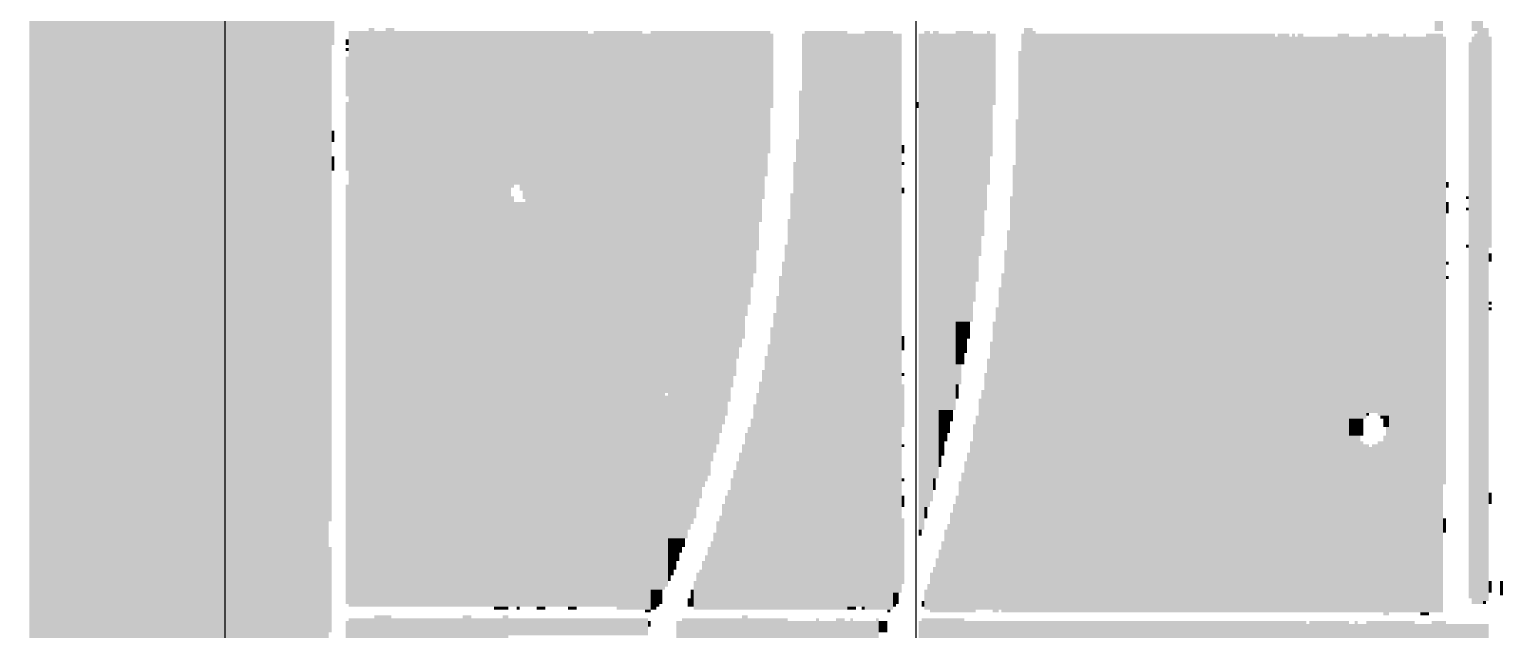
# Model space of a CAD drawing. Extents: x 0 to 19.7, y 0 to 11.
# Drawn here: x 0 to 3.75, y 3.776 to 5.304 of the extents above; entities that cross this region are included whole.
import ezdxf

# ---------------------------------------------------------------- set-up
doc = ezdxf.new("R2010")
doc.units = 0
doc.layers.get('0').update_dxf_attribs({"linetype": 'CONTINUOUS'})
doc.layers.add('1', color=1, linetype='CONTINUOUS')

# ---------------------------------------------------------------- blocks, each defined once
blk = doc.blocks.new('*U0')
at = {"color": 7}
for points in [[(0, 991), (15, 991), (0, 451), (15, 451)], [(18, 986), (21, 986), (18, 453), (21, 453)], [(21, 985), (22, 985), (21, 453), (22, 453)], [(22, 984), (23, 984), (22, 453), (23, 453)], [(23, 983), (25, 983), (23, 454), (25, 454)], [(25, 982), (28, 982), (25, 456), (28, 456)], [(28, 981), (30, 981), (28, 457), (30, 457)], [(30, 980), (31, 980), (30, 457), (31, 457)], [(33, 978), (38, 978), (33, 460), (38, 460)], [(38, 977), (40, 977), (38, 461), (40, 461)], [(40, 976), (42, 976), (40, 462), (42, 462)], [(42, 975), (46, 975), (42, 463), (46, 463)], [(46, 974), (48, 974), (46, 464), (48, 464)], [(48, 973), (49, 973), (48, 464), (49, 464)], [(49, 972), (52, 972), (49, 465), (52, 465)], [(52, 971), (55, 971), (52, 466), (55, 466)], [(55, 970), (57, 970), (55, 466), (57, 466)], [(57, 969), (61, 969), (57, 465), (61, 465)], [(61, 968), (63, 968), (61, 465), (63, 465)], [(63, 967), (65, 967), (63, 464), (65, 464)], [(65, 966), (69, 966), (65, 455), (69, 455)], [(69, 965), (71, 965), (69, 455), (71, 455)], [(71, 964), (74, 964), (71, 456), (74, 456)], [(74, 963), (78, 963), (74, 457), (78, 457)], [(78, 962), (81, 962), (78, 458), (81, 458)], [(81, 961), (83, 961), (81, 459), (83, 459)], [(83, 960), (86, 960), (83, 461), (86, 461)], [(86, 959), (89, 959), (86, 462), (89, 462)], [(89, 958), (92, 958), (89, 463), (92, 463)], [(92, 957), (97, 957), (92, 465), (97, 465)], [(97, 956), (98, 956), (97, 466), (98, 466)], [(103, 954), (105, 954), (103, 468), (105, 468)], [(105, 953), (106, 953), (105, 558), (106, 558)], [(102, 899), (103, 899), (102, 467), (103, 467)], [(15, 895), (17, 895), (15, 451), (17, 451)], [(17, 897), (18, 897), (17, 452), (18, 452)], [(98, 898), (99, 898), (98, 466), (99, 466)], [(99, 897), (100, 897), (99, 466), (100, 466)], [(100, 896), (101, 896), (100, 467), (101, 467)], [(101, 897), (102, 897), (101, 467), (102, 467)], [(493, 875), (495, 875), (493, 730), (495, 730)], [(495, 876), (496, 876), (495, 730), (496, 730)], [(506, 874), (509, 874), (506, 730), (509, 730)], [(509, 875), (510, 875), (509, 529), (510, 529)], [(31, 850), (32, 850), (31, 458), (32, 458)], [(32, 851), (33, 851), (32, 458), (33, 458)], [(106, 739), (107, 739), (106, 725), (107, 725)], [(112, 730), (119, 730), (112, 528), (119, 528)], [(119, 731), (121, 731), (119, 528), (121, 528)], [(121, 730), (125, 730), (121, 528), (125, 528)], [(125, 731), (128, 731), (125, 528), (128, 528)], [(128, 730), (196, 730), (128, 676), (196, 676)], [(196, 729), (198, 729), (196, 528), (198, 528)], [(198, 730), (215, 730), (198, 528), (215, 528)], [(215, 729), (218, 729), (215, 527), (218, 527)], [(218, 730), (260, 730), (218, 687), (260, 687)], [(260, 729), (261, 729), (260, 703), (261, 703)], [(271, 729), (272, 729), (271, 527), (272, 527)], [(272, 730), (287, 730), (272, 527), (287, 527)], [(287, 729), (293, 729), (287, 528), (293, 528)], [(293, 730), (303, 730), (293, 527), (303, 527)], [(303, 729), (306, 729), (303, 533), (306, 533)], [(312, 729), (314, 729), (312, 555), (314, 555)], [(314, 730), (316, 730), (314, 563), (316, 563)], [(316, 729), (317, 729), (316, 565), (317, 565)], [(317, 730), (319, 730), (317, 573), (319, 573)], [(319, 729), (325, 729), (319, 597), (325, 597)], [(325, 730), (331, 730), (325, 628), (331, 628)], [(331, 729), (336, 729), (331, 667), (336, 667)], [(336, 730), (337, 730), (336, 676), (337, 676)], [(337, 729), (339, 729), (337, 704), (339, 704)], [(348, 729), (349, 729), (348, 526), (349, 526)], [(349, 731), (352, 731), (349, 526), (352, 526)], [(352, 730), (353, 730), (352, 526), (353, 526)], [(353, 729), (437, 729), (353, 526), (437, 526)], [(438, 729), (442, 729), (438, 526), (442, 526)], [(443, 729), (444, 729), (443, 526), (444, 526)], [(445, 729), (447, 729), (445, 526), (447, 526)], [(459, 729), (463, 729), (459, 526), (463, 526)], [(469, 729), (471, 729), (469, 596), (471, 596)], [(473, 729), (477, 729), (473, 595), (477, 595)], [(482, 729), (483, 729), (482, 526), (483, 526)], [(490, 729), (496, 729), (490, 526), (496, 526)], [(507, 729), (508, 729), (507, 529), (508, 529)], [(508, 730), (509, 730), (508, 529), (509, 529)], [(510, 731), (512, 731), (510, 530), (512, 530)], [(111, 727), (112, 727), (111, 725), (112, 725)], [(111, 724), (112, 724), (111, 723), (112, 723)], [(437, 728), (438, 728), (437, 526), (438, 526)], [(442, 728), (443, 728), (442, 526), (443, 526)], [(444, 728), (445, 728), (444, 526), (445, 526)], [(447, 728), (459, 728), (447, 526), (459, 526)], [(463, 728), (469, 728), (463, 594), (469, 594)], [(471, 728), (473, 728), (471, 596), (473, 596)], [(477, 728), (482, 728), (477, 526), (482, 526)], [(483, 728), (490, 728), (483, 526), (490, 526)], [(496, 728), (497, 728), (496, 571), (497, 571)], [(505, 726), (506, 726), (505, 531), (506, 531)], [(506, 728), (507, 728), (506, 529), (507, 529)], [(512, 728), (513, 728), (512, 654), (513, 654)], [(111, 721), (112, 721), (111, 707), (112, 707)], [(347, 723), (348, 723), (347, 526), (348, 526)], [(270, 709), (271, 709), (270, 527), (271, 527)], [(111, 705), (112, 705), (111, 681), (112, 681)], [(311, 705), (312, 705), (311, 703), (312, 703)], [(337, 704), (338, 704), (337, 686), (338, 686)], [(346, 699), (347, 699), (346, 526), (347, 526)], [(106, 695), (107, 695), (106, 691), (107, 691)], [(218, 687), (259, 687), (218, 679), (259, 679)], [(269, 692), (270, 692), (269, 527), (270, 527)], [(306, 690), (307, 690), (306, 687), (307, 687)], [(106, 686), (107, 686), (106, 681), (107, 681)], [(268, 684), (269, 684), (268, 527), (269, 527)], [(306, 684), (307, 684), (306, 683), (307, 683)], [(345, 683), (346, 683), (345, 526), (346, 526)], [(218, 679), (258, 679), (218, 671), (258, 671)], [(497, 677), (498, 677), (497, 675), (498, 675)], [(111, 676), (112, 676), (111, 529), (112, 529)], [(128, 676), (170, 676), (128, 675), (170, 675)], [(128, 675), (169, 675), (128, 528), (169, 528)], [(169, 672), (170, 672), (169, 528), (170, 528)], [(172, 676), (196, 676), (172, 674), (196, 674)], [(173, 674), (196, 674), (173, 671), (196, 671)], [(267, 673), (268, 673), (267, 527), (268, 527)], [(306, 675), (307, 675), (306, 673), (307, 673)], [(344, 672), (345, 672), (344, 526), (345, 526)], [(504, 672), (505, 672), (504, 671), (505, 671)], [(170, 670), (174, 670), (170, 528), (174, 528)], [(174, 671), (196, 671), (174, 528), (196, 528)], [(218, 671), (257, 671), (218, 663), (257, 663)], [(331, 667), (335, 667), (331, 658), (335, 658)], [(497, 670), (498, 670), (497, 666), (498, 666)], [(504, 668), (505, 668), (504, 667), (505, 667)], [(218, 663), (256, 663), (218, 653), (256, 653)], [(266, 664), (267, 664), (266, 527), (267, 527)], [(331, 658), (334, 658), (331, 651), (334, 651)], [(343, 660), (344, 660), (343, 526), (344, 526)], [(218, 653), (255, 653), (218, 645), (255, 645)], [(265, 655), (266, 655), (265, 527), (266, 527)], [(331, 651), (333, 651), (331, 642), (333, 642)], [(342, 653), (343, 653), (342, 526), (343, 526)], [(504, 655), (505, 655), (504, 654), (505, 654)], [(512, 652), (513, 652), (512, 649), (513, 649)], [(264, 649), (265, 649), (264, 527), (265, 527)], [(497, 649), (498, 649), (497, 648), (498, 648)], [(218, 645), (254, 645), (218, 640), (254, 640)], [(263, 644), (264, 644), (263, 527), (264, 527)], [(331, 642), (332, 642), (331, 635), (332, 635)], [(341, 645), (342, 645), (341, 526), (342, 526)], [(497, 644), (498, 644), (497, 643), (498, 643)], [(218, 640), (253, 640), (218, 634), (253, 634)], [(262, 637), (263, 637), (262, 527), (263, 527)], [(340, 640), (341, 640), (340, 527), (341, 527)], [(218, 634), (252, 634), (218, 630), (252, 630)], [(261, 631), (262, 631), (261, 527), (262, 527)], [(339, 633), (340, 633), (339, 526), (340, 526)], [(512, 635), (513, 635), (512, 634), (513, 634)], [(512, 633), (513, 633), (512, 632), (513, 632)], [(218, 630), (251, 630), (218, 622), (251, 622)], [(260, 626), (261, 626), (260, 527), (261, 527)], [(325, 628), (330, 628), (325, 622), (330, 622)], [(338, 628), (339, 628), (338, 526), (339, 526)], [(218, 622), (250, 622), (218, 619), (250, 619)], [(259, 620), (260, 620), (259, 527), (260, 527)], [(306, 623), (307, 623), (306, 618), (307, 618)], [(325, 622), (329, 622), (325, 617), (329, 617)], [(337, 621), (338, 621), (337, 527), (338, 527)], [(218, 619), (249, 619), (218, 615), (249, 615)], [(218, 615), (248, 615), (218, 609), (248, 609)], [(258, 616), (259, 616), (258, 527), (259, 527)], [(325, 617), (328, 617), (325, 613), (328, 613)], [(336, 615), (337, 615), (336, 527), (337, 527)], [(257, 611), (258, 611), (257, 527), (258, 527)], [(306, 610), (307, 610), (306, 609), (307, 609)], [(325, 613), (327, 613), (325, 606), (327, 606)], [(335, 610), (336, 610), (335, 527), (336, 527)], [(218, 609), (247, 609), (218, 605), (247, 605)], [(218, 605), (246, 605), (218, 603), (246, 603)], [(256, 607), (257, 607), (256, 527), (257, 527)], [(306, 606), (307, 606), (306, 591), (307, 591)], [(325, 606), (326, 606), (325, 601), (326, 601)], [(218, 603), (223, 603), (218, 534), (223, 534)], [(223, 602), (224, 602), (223, 535), (224, 535)], [(224, 603), (246, 603), (224, 600), (246, 600)], [(224, 600), (245, 600), (224, 595), (245, 595)], [(255, 603), (256, 603), (255, 527), (256, 527)], [(333, 601), (334, 601), (333, 527), (334, 527)], [(334, 604), (335, 604), (334, 527), (335, 527)], [(224, 595), (244, 595), (224, 592), (244, 592)], [(253, 594), (254, 594), (253, 527), (254, 527)], [(254, 599), (255, 599), (254, 527), (255, 527)], [(319, 597), (324, 597), (319, 593), (324, 593)], [(332, 595), (333, 595), (332, 527), (333, 527)], [(463, 594), (468, 594), (463, 588), (468, 588)], [(469, 596), (470, 596), (469, 595), (470, 595)], [(474, 595), (477, 595), (474, 594), (477, 594)], [(475, 594), (477, 594), (475, 591), (477, 591)], [(224, 592), (243, 592), (224, 589), (243, 589)], [(224, 589), (242, 589), (224, 585), (242, 585)], [(251, 589), (252, 589), (251, 527), (252, 527)], [(252, 591), (253, 591), (252, 527), (253, 527)], [(319, 593), (323, 593), (319, 589), (323, 589)], [(319, 589), (322, 589), (319, 586), (322, 586)], [(331, 592), (332, 592), (331, 526), (332, 526)], [(476, 591), (477, 591), (476, 525), (477, 525)], [(224, 585), (241, 585), (224, 582), (241, 582)], [(250, 585), (251, 585), (250, 527), (251, 527)], [(306, 585), (307, 585), (306, 584), (307, 584)], [(319, 586), (321, 586), (319, 581), (321, 581)], [(330, 586), (331, 586), (330, 526), (331, 526)], [(463, 588), (467, 588), (463, 526), (467, 526)], [(467, 586), (468, 586), (467, 526), (468, 526)], [(468, 585), (470, 585), (468, 526), (470, 526)], [(470, 584), (471, 584), (470, 526), (471, 526)], [(471, 585), (473, 585), (471, 526), (473, 526)], [(473, 586), (475, 586), (473, 526), (475, 526)], [(475, 588), (476, 588), (475, 525), (476, 525)], [(224, 582), (240, 582), (224, 579), (240, 579)], [(224, 579), (239, 579), (224, 574), (239, 574)], [(248, 579), (249, 579), (248, 527), (249, 527)], [(249, 582), (250, 582), (249, 527), (250, 527)], [(319, 581), (320, 581), (319, 577), (320, 577)], [(328, 579), (329, 579), (328, 526), (329, 526)], [(329, 582), (330, 582), (329, 526), (330, 526)], [(224, 574), (238, 574), (224, 572), (238, 572)], [(247, 576), (248, 576), (247, 527), (248, 527)], [(327, 575), (328, 575), (327, 526), (328, 526)], [(224, 572), (237, 572), (224, 570), (237, 570)], [(224, 570), (236, 570), (224, 566), (236, 566)], [(245, 569), (246, 569), (245, 527), (246, 527)], [(246, 573), (247, 573), (246, 527), (247, 527)], [(306, 573), (307, 573), (306, 572), (307, 572)], [(317, 573), (318, 573), (317, 569), (318, 569)], [(326, 572), (327, 572), (326, 526), (327, 526)], [(224, 566), (235, 566), (224, 563), (235, 563)], [(224, 563), (234, 563), (224, 559), (234, 559)], [(243, 564), (244, 564), (243, 527), (244, 527)], [(244, 567), (245, 567), (244, 527), (245, 527)], [(306, 567), (307, 567), (306, 563), (307, 563)], [(314, 563), (315, 563), (314, 559), (315, 559)], [(324, 564), (325, 564), (324, 526), (325, 526)], [(325, 567), (326, 567), (325, 526), (326, 526)], [(512, 568), (513, 568), (512, 564), (513, 564)], [(224, 559), (233, 559), (224, 557), (233, 557)], [(241, 558), (242, 558), (241, 527), (242, 527)], [(242, 560), (243, 560), (242, 527), (243, 527)], [(306, 559), (307, 559), (306, 536), (307, 536)], [(323, 561), (324, 561), (323, 526), (324, 526)], [(496, 559), (497, 559), (496, 554), (497, 554)], [(224, 557), (232, 557), (224, 555), (232, 555)], [(224, 555), (231, 555), (224, 552), (231, 552)], [(240, 554), (241, 554), (240, 527), (241, 527)], [(312, 555), (313, 555), (312, 553), (313, 553)], [(321, 555), (322, 555), (321, 526), (322, 526)], [(322, 557), (323, 557), (322, 526), (323, 526)], [(105, 549), (106, 549), (105, 519), (106, 519)], [(224, 552), (230, 552), (224, 549), (230, 549)], [(224, 549), (229, 549), (224, 547), (229, 547)], [(238, 549), (239, 549), (238, 527), (239, 527)], [(239, 551), (240, 551), (239, 527), (240, 527)], [(319, 548), (320, 548), (319, 526), (320, 526)], [(320, 551), (321, 551), (320, 526), (321, 526)], [(224, 547), (228, 547), (224, 544), (228, 544)], [(224, 544), (227, 544), (224, 541), (227, 541)], [(236, 544), (237, 544), (236, 527), (237, 527)], [(237, 546), (238, 546), (237, 527), (238, 527)], [(318, 545), (319, 545), (318, 526), (319, 526)], [(224, 541), (226, 541), (224, 539), (226, 539)], [(224, 539), (225, 539), (224, 537), (225, 537)], [(234, 540), (235, 540), (234, 527), (235, 527)], [(235, 541), (236, 541), (235, 527), (236, 527)], [(316, 540), (317, 540), (316, 526), (317, 526)], [(317, 542), (318, 542), (317, 526), (318, 526)], [(218, 534), (222, 534), (218, 529), (222, 529)], [(232, 534), (233, 534), (232, 528), (233, 528)], [(233, 537), (234, 537), (233, 527), (234, 527)], [(303, 533), (305, 533), (303, 529), (305, 529)], [(314, 534), (315, 534), (314, 527), (315, 527)], [(315, 536), (316, 536), (315, 527), (316, 527)], [(512, 537), (513, 537), (512, 533), (513, 533)], [(516, 537), (517, 537), (516, 532), (517, 532)], [(163, 528), (168, 528), (163, 527), (168, 527)], [(171, 528), (172, 528), (171, 527), (172, 527)], [(178, 528), (181, 528), (178, 527), (181, 527)], [(189, 528), (192, 528), (189, 527), (192, 527)], [(206, 528), (215, 528), (206, 527), (215, 527)], [(216, 527), (218, 527), (216, 526), (218, 526)], [(218, 529), (221, 529), (218, 528), (221, 528)], [(218, 528), (220, 528), (218, 527), (220, 527)], [(231, 531), (232, 531), (231, 528), (232, 528)], [(287, 528), (290, 528), (287, 527), (290, 527)], [(292, 528), (293, 528), (292, 527), (293, 527)], [(301, 527), (302, 527), (301, 526), (302, 526)], [(303, 529), (304, 529), (303, 528), (304, 528)], [(313, 530), (314, 530), (313, 528), (314, 528)], [(510, 530), (511, 530), (510, 529), (511, 529)], [(111, 523), (112, 523), (111, 471), (112, 471)], [(112, 524), (121, 524), (112, 474), (121, 474)], [(121, 525), (127, 525), (121, 475), (127, 475)], [(127, 524), (152, 524), (127, 488), (152, 488)], [(152, 525), (155, 525), (152, 489), (155, 489)], [(155, 524), (166, 524), (155, 490), (166, 490)], [(166, 525), (168, 525), (166, 431), (168, 431)], [(168, 524), (217, 524), (168, 518), (217, 518)], [(217, 523), (218, 523), (217, 521), (218, 521)], [(227, 523), (229, 523), (227, 411), (229, 411)], [(229, 524), (250, 524), (229, 414), (250, 414)], [(250, 525), (252, 525), (250, 417), (252, 417)], [(252, 524), (266, 524), (252, 442), (266, 442)], [(266, 523), (276, 523), (266, 462), (276, 462)], [(276, 524), (277, 524), (276, 463), (277, 463)], [(277, 523), (283, 523), (277, 475), (283, 475)], [(283, 524), (286, 524), (283, 483), (286, 483)], [(286, 523), (288, 523), (286, 486), (288, 486)], [(288, 524), (289, 524), (288, 489), (289, 489)], [(289, 523), (297, 523), (289, 508), (297, 508)], [(297, 524), (298, 524), (297, 510), (298, 510)], [(298, 523), (301, 523), (298, 519), (301, 519)], [(312, 523), (313, 523), (312, 413), (313, 413)], [(313, 524), (328, 524), (313, 414), (328, 414)], [(328, 523), (448, 523), (328, 425), (448, 425)], [(448, 522), (449, 522), (448, 320), (449, 320)], [(449, 523), (463, 523), (449, 320), (463, 320)], [(463, 522), (465, 522), (463, 319), (465, 319)], [(465, 523), (466, 523), (465, 469), (466, 469)], [(466, 522), (469, 522), (466, 470), (469, 470)], [(469, 523), (486, 523), (469, 469), (486, 469)], [(486, 522), (492, 522), (486, 319), (492, 319)], [(488, 526), (491, 526), (488, 525), (491, 525)], [(492, 523), (497, 523), (492, 319), (497, 319)], [(497, 522), (512, 522), (497, 447), (512, 447)]]:
    blk.add_solid(points, dxfattribs=at)

msp = doc.modelspace()

# ---------------------------------------------------------------- linework, layer by layer
at = {"layer": '1'}
for p, q in [((2.2585, 10.9731), (2.2585, 0.1661)), ((0.4986, 1.241), (0.4986, 9.2534))]:
    msp.add_line(p, q, dxfattribs=at)

# ---------------------------------------------------------------- block references
at = {"xscale": 0.007261200278071202, "yscale": 0.007261200278071202, "zscale": 0.007261200278071202}
msp.add_blockref('*U0', (0, 0), dxfattribs=at)

doc.saveas('drawing.dxf')
